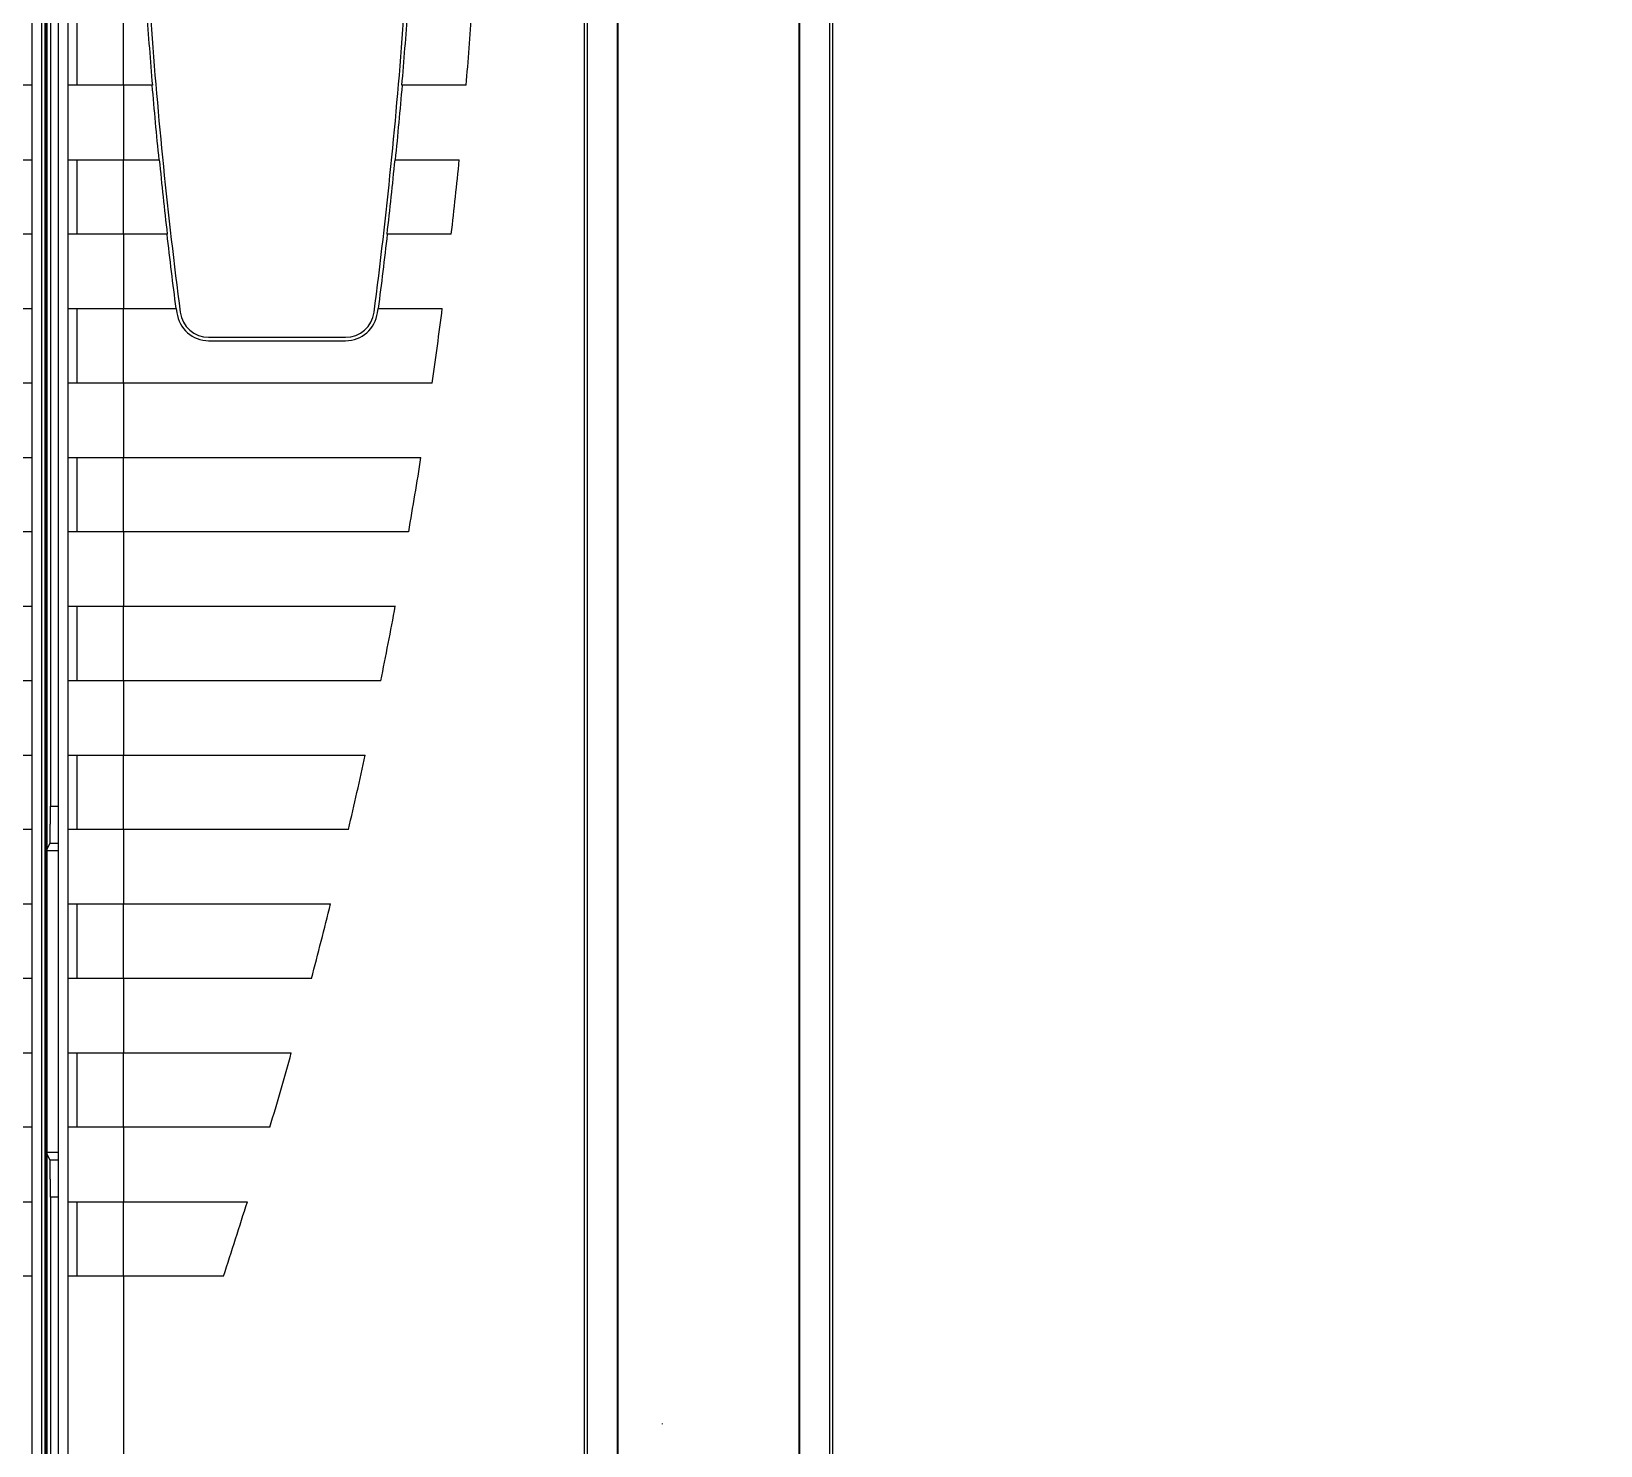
# Model space of a CAD drawing. Header units: inches. Extents: x -4 to 280, y -9 to 35.
# Drawn here: x 50.436 to 52.122, y 13.076 to 14.596 of the extents above; entities that cross this region are included whole.
import ezdxf

# ---------------------------------------------------------------- set-up
doc = ezdxf.new("R2010")
doc.units = ezdxf.units.IN
doc.header["$LTSCALE"] = 0.5
doc.header["$MEASUREMENT"] = 0
doc.set_wipeout_variables(frame=1)
doc.layers.add('204', color=7, linetype='Continuous')
doc.layers.add('IOBASE', color=177, linetype='Continuous')

# ---------------------------------------------------------------- blocks, each defined once
blk = doc.blocks.new('IC200CHS022')
at = {"layer": '204', "color": 150, "linetype": 'Continuous'}
for p, q in [((4.3713, 7.3567), (4.3713, 3.9934)), ((5.5015, 7.1237), (5.5015, 4.6161)), ((4.3659, 5.8766), (4.3659, 3.0802)), ((6.9959, 3.0802), (6.9959, 5.8476)), ((5.0159, 3.862), (5.0159, 5.2022)), ((5.0173, 3.8634), (5.0173, 5.2008)), ((5.1386, 4.7774), (5.1386, 4.8024)), ((5.1386, 4.8024), (5.1636, 4.8024)), ((5.1636, 4.8024), (5.1636, 4.7774)), ((5.2386, 4.7774), (5.2386, 4.8024)), ((5.2386, 4.8024), (5.2636, 4.8024)), ((5.2636, 4.8024), (5.2636, 4.7774)), ((5.3386, 4.7774), (5.3386, 4.8024)), ((5.3386, 4.8024), (5.3636, 4.8024)), ((5.3636, 4.8024), (5.3636, 4.7774)), ((5.1636, 4.7774), (5.1386, 4.7774)), ((5.2636, 4.7774), (5.2386, 4.7774)), ((5.3636, 4.7774), (5.3386, 4.7774)), ((5.1386, 4.6774), (5.1386, 4.7024)), ((5.1386, 4.7024), (5.1636, 4.7024)), ((5.1636, 4.7024), (5.1636, 4.6774)), ((5.2386, 4.6774), (5.2386, 4.7024)), ((5.2386, 4.7024), (5.2636, 4.7024)), ((5.2636, 4.7024), (5.2636, 4.6774)), ((5.3386, 4.6774), (5.3386, 4.7024)), ((5.3386, 4.7024), (5.3636, 4.7024)), ((5.3636, 4.7024), (5.3636, 4.6774)), ((5.1636, 4.6774), (5.1386, 4.6774)), ((5.2636, 4.6774), (5.2386, 4.6774)), ((5.3636, 4.6774), (5.3386, 4.6774)), ((5.5015, 4.6161), (5.5015, 3.8151)), ((5.1386, 4.5774), (5.1386, 4.6024)), ((5.1386, 4.6024), (5.1636, 4.6024)), ((5.1636, 4.6024), (5.1636, 4.5774)), ((5.2386, 4.5774), (5.2386, 4.6024)), ((5.2386, 4.6024), (5.2636, 4.6024)), ((5.2636, 4.6024), (5.2636, 4.5774)), ((5.3386, 4.5774), (5.3386, 4.6024)), ((5.3386, 4.6024), (5.3636, 4.6024)), ((5.3636, 4.6024), (5.3636, 4.5774)), ((5.1636, 4.5774), (5.1386, 4.5774)), ((5.2636, 4.5774), (5.2386, 4.5774)), ((5.3636, 4.5774), (5.3386, 4.5774)), ((5.1386, 4.4774), (5.1386, 4.5024)), ((5.1386, 4.5024), (5.1636, 4.5024)), ((5.1636, 4.5024), (5.1636, 4.4774)), ((5.2386, 4.4774), (5.2386, 4.5024)), ((5.2386, 4.5024), (5.2636, 4.5024)), ((5.2636, 4.5024), (5.2636, 4.4774)), ((5.3386, 4.4774), (5.3386, 4.5024)), ((5.3386, 4.5024), (5.3636, 4.5024)), ((5.3636, 4.5024), (5.3636, 4.4774)), ((5.1636, 4.4774), (5.1386, 4.4774)), ((5.2636, 4.4774), (5.2386, 4.4774)), ((5.3636, 4.4774), (5.3386, 4.4774)), ((5.1386, 4.3774), (5.1386, 4.4024)), ((5.1386, 4.4024), (5.1636, 4.4024)), ((5.1636, 4.4024), (5.1636, 4.3774)), ((5.2386, 4.3774), (5.2386, 4.4024)), ((5.2386, 4.4024), (5.2636, 4.4024)), ((5.2636, 4.4024), (5.2636, 4.3774)), ((5.3386, 4.3774), (5.3386, 4.4024)), ((5.3386, 4.4024), (5.3636, 4.4024)), ((5.3636, 4.4024), (5.3636, 4.3774)), ((5.1636, 4.3774), (5.1386, 4.3774)), ((5.2636, 4.3774), (5.2386, 4.3774)), ((5.3636, 4.3774), (5.3386, 4.3774)), ((5.1386, 4.2774), (5.1386, 4.3024)), ((5.1386, 4.3024), (5.1636, 4.3024)), ((5.1636, 4.3024), (5.1636, 4.2774)), ((5.2386, 4.2774), (5.2386, 4.3024)), ((5.2386, 4.3024), (5.2636, 4.3024)), ((5.2636, 4.3024), (5.2636, 4.2774)), ((5.3386, 4.2774), (5.3386, 4.3024)), ((5.3386, 4.3024), (5.3636, 4.3024)), ((5.3636, 4.3024), (5.3636, 4.2774)), ((5.1636, 4.2774), (5.1386, 4.2774)), ((5.2636, 4.2774), (5.2386, 4.2774)), ((5.3636, 4.2774), (5.3386, 4.2774)), ((5.1386, 4.1774), (5.1386, 4.2024)), ((5.1386, 4.2024), (5.1636, 4.2024)), ((5.1636, 4.2024), (5.1636, 4.1774)), ((5.2386, 4.1774), (5.2386, 4.2024)), ((5.2386, 4.2024), (5.2636, 4.2024)), ((5.2636, 4.2024), (5.2636, 4.1774)), ((5.3386, 4.1774), (5.3386, 4.2024)), ((5.3386, 4.2024), (5.3636, 4.2024)), ((5.3636, 4.2024), (5.3636, 4.1774)), ((5.1636, 4.1774), (5.1386, 4.1774)), ((5.2636, 4.1774), (5.2386, 4.1774)), ((5.3636, 4.1774), (5.3386, 4.1774)), ((5.1386, 4.0774), (5.1386, 4.1024)), ((5.1386, 4.1024), (5.1636, 4.1024)), ((5.1636, 4.1024), (5.1636, 4.0774)), ((5.2386, 4.0774), (5.2386, 4.1024)), ((5.2386, 4.1024), (5.2636, 4.1024)), ((5.2636, 4.1024), (5.2636, 4.0774)), ((5.3386, 4.0774), (5.3386, 4.1024)), ((5.3386, 4.1024), (5.3636, 4.1024)), ((5.3636, 4.1024), (5.3636, 4.0774)), ((5.1636, 4.0774), (5.1386, 4.0774)), ((5.2636, 4.0774), (5.2386, 4.0774)), ((5.3636, 4.0774), (5.3386, 4.0774)), ((5.1386, 3.9774), (5.1386, 4.0024)), ((5.1386, 4.0024), (5.1636, 4.0024)), ((5.1636, 4.0024), (5.1636, 3.9774)), ((5.2386, 3.9774), (5.2386, 4.0024)), ((5.2386, 4.0024), (5.2636, 4.0024)), ((5.2636, 4.0024), (5.2636, 3.9774)), ((5.3386, 3.9774), (5.3386, 4.0024)), ((5.3386, 4.0024), (5.3636, 4.0024)), ((5.3636, 4.0024), (5.3636, 3.9774)), ((5.1636, 3.9774), (5.1386, 3.9774)), ((5.2636, 3.9774), (5.2386, 3.9774)), ((5.3636, 3.9774), (5.3386, 3.9774)), ((4.3669, 3.9452), (4.371, 3.9534)), ((4.3669, 3.621), (4.3669, 3.9452)), ((5.1386, 3.8774), (5.1386, 3.9024)), ((5.1386, 3.9024), (5.1636, 3.9024)), ((5.1636, 3.9024), (5.1636, 3.8774)), ((5.2386, 3.8774), (5.2386, 3.9024)), ((5.2386, 3.9024), (5.2636, 3.9024)), ((5.2636, 3.9024), (5.2636, 3.8774)), ((5.3386, 3.8774), (5.3386, 3.9024)), ((5.3386, 3.9024), (5.3636, 3.9024)), ((5.3636, 3.9024), (5.3636, 3.8774)), ((4.9904, 3.8565), (5.0159, 3.862)), ((5.1636, 3.8774), (5.1386, 3.8774)), ((5.2636, 3.8774), (5.2386, 3.8774)), ((5.3636, 3.8774), (5.3386, 3.8774)), ((5.5015, 3.8151), (5.5015, 3.3455)), ((5.1386, 3.7774), (5.1386, 3.8024)), ((5.1386, 3.8024), (5.1636, 3.8024)), ((5.1636, 3.8024), (5.1636, 3.7774)), ((5.2386, 3.7774), (5.2386, 3.8024)), ((5.2386, 3.8024), (5.2636, 3.8024)), ((5.2636, 3.8024), (5.2636, 3.7774)), ((5.3386, 3.7774), (5.3386, 3.8024)), ((5.3386, 3.8024), (5.3636, 3.8024)), ((5.3636, 3.8024), (5.3636, 3.7774)), ((5.0159, 3.7772), (4.9904, 3.7827)), ((5.0159, 3.3244), (5.0159, 3.7772)), ((5.1636, 3.7774), (5.1386, 3.7774)), ((5.2636, 3.7774), (5.2386, 3.7774)), ((5.3636, 3.7774), (5.3386, 3.7774)), ((5.0173, 3.3455), (5.0173, 3.7758)), ((5.1386, 3.6774), (5.1386, 3.7024)), ((5.1386, 3.7024), (5.1636, 3.7024)), ((5.1636, 3.7024), (5.1636, 3.6774)), ((5.2386, 3.6774), (5.2386, 3.7024)), ((5.2386, 3.7024), (5.2636, 3.7024)), ((5.2636, 3.7024), (5.2636, 3.6774)), ((5.3386, 3.6774), (5.3386, 3.7024)), ((5.3386, 3.7024), (5.3636, 3.7024)), ((5.3636, 3.7024), (5.3636, 3.6774)), ((5.1636, 3.6774), (5.1386, 3.6774)), ((5.2636, 3.6774), (5.2386, 3.6774)), ((5.3636, 3.6774), (5.3386, 3.6774)), ((4.371, 3.6128), (4.3669, 3.621)), ((5.1386, 3.5774), (5.1386, 3.6024)), ((5.1386, 3.6024), (5.1636, 3.6024)), ((5.1636, 3.6024), (5.1636, 3.5774)), ((5.2386, 3.5774), (5.2386, 3.6024)), ((5.2386, 3.6024), (5.2636, 3.6024)), ((5.2636, 3.6024), (5.2636, 3.5774)), ((5.3386, 3.5774), (5.3386, 3.6024)), ((5.3386, 3.6024), (5.3636, 3.6024)), ((5.3636, 3.6024), (5.3636, 3.5774)), ((5.1636, 3.5774), (5.1386, 3.5774)), ((5.2636, 3.5774), (5.2386, 3.5774)), ((5.3636, 3.5774), (5.3386, 3.5774)), ((4.3713, 3.5728), (4.3713, 3.0715)), ((5.1386, 3.4774), (5.1386, 3.5024)), ((5.1386, 3.5024), (5.1636, 3.5024)), ((5.1636, 3.5024), (5.1636, 3.4774)), ((5.2386, 3.4774), (5.2386, 3.5024)), ((5.2386, 3.5024), (5.2636, 3.5024)), ((5.2636, 3.5024), (5.2636, 3.4774)), ((5.3386, 3.4774), (5.3386, 3.5024)), ((5.3386, 3.5024), (5.3636, 3.5024)), ((5.3636, 3.5024), (5.3636, 3.4774)), ((5.1636, 3.4774), (5.1386, 3.4774)), ((5.2636, 3.4774), (5.2386, 3.4774)), ((5.3636, 3.4774), (5.3386, 3.4774)), ((5.5015, 3.3455), (5.0173, 3.3455)), ((5.0159, 3.3244), (5.0159, 3.0686))]:
    blk.add_line(p, q, dxfattribs=at)
at = {"layer": '204', "color": 40, "linetype": 'Continuous'}
for p, q in [((5.5226, 7.1448), (5.5226, 3.3244)), ((5.5026, 7.1248), (5.5026, 3.3444)), ((5.1011, 7.0374), (5.1011, 3.5024)), ((5.4011, 3.4424), (5.4011, 7.0374)), ((4.9904, 5.2077), (4.9904, 3.8565)), ((4.9704, 3.9145), (4.9704, 5.1498)), ((4.3713, 3.9934), (4.5359, 3.9934)), ((4.5359, 3.9534), (4.5359, 3.9934)), ((4.371, 3.9534), (4.5359, 3.9534)), ((4.8813, 3.7248), (4.8813, 3.9145)), ((4.8813, 3.9145), (4.9704, 3.9145)), ((4.9736, 3.9113), (4.9736, 3.8733)), ((4.9013, 3.7448), (4.9013, 3.8945)), ((4.9013, 3.8945), (4.9736, 3.8945)), ((4.5201, 3.8673), (4.5201, 3.8681)), ((4.5201, 3.8673), (4.5501, 3.8673)), ((4.5501, 3.8673), (4.5501, 3.8681)), ((4.974, 3.8565), (4.9904, 3.8565)), ((4.9904, 3.7827), (4.974, 3.7827)), ((4.9904, 3.7827), (4.9904, 3.0713)), ((4.9736, 3.7659), (4.9736, 3.7279)), ((4.9736, 3.7448), (4.9013, 3.7448)), ((4.9704, 3.7248), (4.8813, 3.7248)), ((4.9704, 3.0715), (4.9704, 3.7248)), ((4.5359, 3.6128), (4.371, 3.6128)), ((4.5359, 3.6128), (4.5359, 3.5728)), ((4.5359, 3.5728), (4.3713, 3.5728)), ((5.1011, 3.4899), (5.1011, 3.5024)), ((5.1011, 3.5024), (5.1111, 3.5024)), ((5.1111, 3.5024), (5.1111, 3.4774)), ((5.1011, 3.4774), (5.1011, 3.4899)), ((5.1111, 3.4899), (5.1011, 3.4899)), ((5.1011, 3.4774), (5.1011, 3.4424)), ((5.1111, 3.4774), (5.1011, 3.4774)), ((5.1011, 3.4424), (5.4011, 3.4424)), ((5.5026, 3.3444), (5.0163, 3.3444)), ((5.5226, 3.3244), (5.0159, 3.3244))]:
    blk.add_line(p, q, dxfattribs=at)
at = {"layer": '204', "color": 30, "linetype": 'Continuous'}
for p, q in [((6.9935, 5.8525), (6.9935, 3.0744)), ((5.0173, 3.8634), (5.0159, 3.862)), ((5.0159, 3.7772), (5.0173, 3.7758)), ((5.0163, 3.3444), (5.0173, 3.3455)), ((5.5015, 3.3455), (5.5026, 3.3444))]:
    blk.add_line(p, q, dxfattribs=at)
at = {"layer": '204', "color": 1, "linetype": 'Continuous'}
for p, q in [((4.5359, 3.9534), (4.5359, 3.9452)), ((4.5359, 3.9452), (4.3669, 3.9452)), ((4.5359, 3.621), (4.3669, 3.621)), ((4.5359, 3.621), (4.5359, 3.6128))]:
    blk.add_line(p, q, dxfattribs=at)
at = {"layer": '204', "color": 6, "linetype": 'Continuous'}
for p, q in [((4.5509, 3.8881), (4.5209, 3.8881)), ((4.5209, 3.8881), (4.5209, 3.8681)), ((4.5509, 3.8881), (4.5509, 3.8681)), ((4.5209, 3.8681), (4.5509, 3.8681)), ((4.5509, 3.6981), (4.5209, 3.6981)), ((4.5209, 3.6981), (4.5209, 3.6781)), ((4.5509, 3.6781), (4.5509, 3.6981)), ((4.5209, 3.6781), (4.5509, 3.6781))]:
    blk.add_line(p, q, dxfattribs=at)
at = {"layer": '204', "color": 40, "linetype": 'Continuous'}
for points in [[(4.371, 3.9534), (4.371, 3.9536, 0.057449), (4.371, 3.9538, 0.011384), (4.3711, 3.9543, 0.004516), (4.3711, 3.9549, 0.002368), (4.3711, 3.9557, 0.001417), (4.3711, 3.9567, 0.000939), (4.3711, 3.9578, 0.00065), (4.3711, 3.959, 0.000464), (4.3711, 3.9604, 0.000334), (4.3712, 3.9619, 0.00024), (4.3712, 3.9636, 0.000177), (4.3712, 3.9654, 0.000131), (4.3712, 3.9673, 0.000085), (4.3712, 3.9693, 0.000031), (4.3712, 3.9714, 0.000037), (4.3712, 3.9736, 0.000092), (4.3713, 3.9759, 0.000054), (4.3713, 3.9782, -0.000064), (4.3713, 3.9803, 0.000243), (4.3713, 3.983, 0.000574), (4.3713, 3.9875, 0.000272), (4.3713, 3.9934, 0.000129)], [(4.8813, 3.9145), (4.8828, 3.9133, -0.011084), (4.8843, 3.9121, -0.012314), (4.8857, 3.9108, -0.011591), (4.887, 3.9095, -0.008675), (4.8883, 3.9081, -0.006559), (4.8895, 3.9068, -0.004635), (4.8907, 3.9054, -0.002778), (4.8918, 3.9041, -0.00043), (4.8929, 3.9028, 0.001711), (4.894, 3.9015, 0.004241), (4.8951, 3.9004, 0.005229), (4.8962, 3.8992, 0.004675), (4.8972, 3.8982, 0.004117), (4.8982, 3.8973, 0.00334), (4.899, 3.8965, 0.003492), (4.8998, 3.8958, 0.003738), (4.9006, 3.8951, 0.003805), (4.9013, 3.8945, 0.004514)], [(4.9704, 3.9145), (4.9706, 3.9143, -0.00006), (4.9708, 3.9141, -0.000099), (4.971, 3.9139, -0.000061), (4.9712, 3.9137, 0.000062), (4.9714, 3.9135, 0.000132), (4.9716, 3.9133, 0.000167), (4.9718, 3.9131, 0.000294), (4.972, 3.9129, 0.000517), (4.9722, 3.9127, 0.000397), (4.9724, 3.9125, 0.000005), (4.9726, 3.9123, 0.000812), (4.9728, 3.9121, 0.001729), (4.9732, 3.9117, 0.000862), (4.9736, 3.9113, 0.000438)], [(4.9736, 3.8733), (4.9751, 3.872, -0.003255), (4.9764, 3.8706, -0.003545), (4.9778, 3.8693, -0.00325), (4.9792, 3.8679, -0.0024), (4.9805, 3.8665, -0.00188), (4.9818, 3.8652, -0.001507), (4.983, 3.8639, -0.000939), (4.9842, 3.8626, 0.000096), (4.9853, 3.8615, 0.000139), (4.9863, 3.8604, -0.001108), (4.9872, 3.8595, 0.002403), (4.9881, 3.8585, 0.011633), (4.9891, 3.8576, 0.010958), (4.9904, 3.8565, 0.00775)], [(4.9736, 3.8733), (4.9737, 3.8715, 0.000391), (4.9737, 3.8699, 0.000424), (4.9737, 3.8682, 0.000455), (4.9737, 3.8667, 0.000488), (4.9737, 3.8652, 0.000521), (4.9737, 3.8638, 0.00054), (4.9737, 3.8625, 0.000676), (4.9738, 3.8613, 0.000974), (4.9738, 3.8603, 0.000937), (4.9738, 3.8593, 0.000337), (4.9738, 3.8585, 0.001779), (4.9739, 3.8578, 0.006573), (4.9739, 3.8571, 0.008721), (4.974, 3.8565, 0.009073)], [(4.9904, 3.8565), (4.9904, 3.8565, 0.00917), (4.9904, 3.8565, 0.009626), (4.9904, 3.8565, 0.010443), (4.9904, 3.8565, 0.011637), (4.9904, 3.8565, 0.012242), (4.9904, 3.8565, 0.012215), (4.9904, 3.8565, 0.014553), (4.9905, 3.8565, 0.018887), (4.9905, 3.8565, 0.015174), (4.9905, 3.8565, 0.004942), (4.9905, 3.8565, 0.023152), (4.9905, 3.8565, 0.042985), (4.9905, 3.8565, 0.021257), (4.9905, 3.8565, 0.011115)], [(4.974, 3.7827), (4.974, 3.7827, 0.158957), (4.9739, 3.7824, 0.02154), (4.9739, 3.782, 0.007697), (4.9739, 3.7814, 0.003989), (4.9738, 3.7807, 0.002372), (4.9738, 3.7799, 0.001566), (4.9738, 3.779, 0.001275), (4.9738, 3.7779, 0.001159), (4.9737, 3.7766, 0.000706), (4.9737, 3.7754, 0.000215), (4.9737, 3.7742, 0.000823), (4.9737, 3.7725, 0.001162), (4.9737, 3.7697, 0.000487), (4.9736, 3.7659, 0.000238)], [(4.9736, 3.7659), (4.9751, 3.7672, 0.003256), (4.9764, 3.7686, 0.003547), (4.9778, 3.7699, 0.003251), (4.9792, 3.7713, 0.002401), (4.9805, 3.7727, 0.001881), (4.9818, 3.774, 0.001508), (4.983, 3.7753, 0.00094), (4.9842, 3.7766, -0.000094), (4.9853, 3.7777, -0.000137), (4.9863, 3.7788, 0.001108), (4.9872, 3.7798, -0.002401), (4.9881, 3.7807, -0.011626), (4.9891, 3.7816, -0.010951), (4.9904, 3.7827, -0.007745)], [(4.9905, 3.7827), (4.9905, 3.7827, 0.018713), (4.9905, 3.7827, 0.01909), (4.9905, 3.7827, 0.019318), (4.9905, 3.7827, 0.019271), (4.9905, 3.7827, 0.018239), (4.9905, 3.7827, 0.016514), (4.9905, 3.7827, 0.017321), (4.9905, 3.7827, 0.019253), (4.9904, 3.7827, 0.013805), (4.9904, 3.7827, 0.004938), (4.9904, 3.7827, 0.017594), (4.9904, 3.7827, 0.026229), (4.9904, 3.7827, 0.011471), (4.9904, 3.7827, 0.005812)], [(4.8813, 3.7248), (4.8825, 3.7263, -0.011082), (4.8837, 3.7277, -0.012313), (4.8849, 3.7291, -0.011591), (4.8863, 3.7305, -0.008675), (4.8876, 3.7317, -0.006559), (4.889, 3.7329, -0.004635), (4.8903, 3.7341, -0.002778), (4.8917, 3.7353, -0.00043), (4.893, 3.7364, 0.001711), (4.8942, 3.7375, 0.004241), (4.8954, 3.7386, 0.005229), (4.8965, 3.7397, 0.004675), (4.8975, 3.7407, 0.004117), (4.8985, 3.7416, 0.00334), (4.8993, 3.7425, 0.003492), (4.9, 3.7433, 0.003736), (4.9007, 3.744, 0.003804), (4.9013, 3.7448, 0.004515)], [(4.9704, 3.7248), (4.9706, 3.725, 0.000047), (4.9708, 3.7252, 0.000085), (4.971, 3.7254, 0.000048), (4.9712, 3.7255, -0.000073), (4.9714, 3.7257, -0.000141), (4.9716, 3.7259, -0.000175), (4.9718, 3.7261, -0.000301), (4.972, 3.7263, -0.000521), (4.9722, 3.7265, -0.000401), (4.9724, 3.7267, -0.000009), (4.9726, 3.7269, -0.000812), (4.9728, 3.7271, -0.001722), (4.9732, 3.7275, -0.000858), (4.9736, 3.7279, -0.000436)], [(4.3713, 3.5728), (4.3713, 3.5755, 0.000271), (4.3713, 3.5781, 0.000302), (4.3713, 3.5807, 0.000294), (4.3713, 3.5832, 0.000237), (4.3713, 3.5856, 0.000198), (4.3713, 3.588, 0.000163), (4.3713, 3.5903, 0.000124), (4.3712, 3.5926, 0.000069), (4.3712, 3.5948, 0.00004), (4.3712, 3.5969, 0.000032), (4.3712, 3.5989, 0.000046), (4.3712, 3.6008, 0.000091), (4.3712, 3.6026, 0.000126), (4.3712, 3.6043, 0.000153), (4.3711, 3.6058, 0.000245), (4.3711, 3.6072, 0.000445), (4.3711, 3.6085, 0.000448), (4.3711, 3.6095, 0.000102), (4.3711, 3.6105, 0.001005), (4.3711, 3.6113, 0.00397), (4.371, 3.6121, 0.005062), (4.371, 3.6128, 0.005081)], [(5.0163, 3.3444), (5.0162, 3.3443, 0.083192), (5.0162, 3.344, 0.015814), (5.0162, 3.3435, 0.006162), (5.0161, 3.3428, 0.003318), (5.0161, 3.3419, 0.002027), (5.0161, 3.3409, 0.001363), (5.0161, 3.3397, 0.001132), (5.016, 3.3384, 0.001053), (5.016, 3.3369, 0.000652), (5.016, 3.3355, 0.000192), (5.016, 3.3341, 0.000784), (5.016, 3.3321, 0.001157), (5.0159, 3.3288, 0.000496), (5.0159, 3.3244, 0.000243)], [(5.5026, 3.3444), (5.5027, 3.3443, 0.009858), (5.503, 3.344, 0.000795), (5.5034, 3.3435, 0.001271), (5.504, 3.3428, 0.003011), (5.5047, 3.3421, 0.00349), (5.5055, 3.3412, 0.003837), (5.5065, 3.3402, 0.004349), (5.5075, 3.3392, 0.005366), (5.5086, 3.3382, 0.005254), (5.5098, 3.3371, 0.004453), (5.511, 3.336, 0.002518), (5.5123, 3.3349, -0.000992), (5.5136, 3.3337, -0.000868), (5.5149, 3.3325, 0.002461), (5.5161, 3.3315, -0.006307), (5.5176, 3.33, -0.017406), (5.5198, 3.3277, -0.008738), (5.5226, 3.3244, -0.004181)]]:
    blk.add_lwpolyline(points, format="xyb", dxfattribs=at)
for centre, radius, start, end in [((4.5359, 3.7831), 0.2103, 270, 90), ((4.5359, 3.7831), 0.1703, 270, 90), ((4.5201, 3.7819), 0.0853, 90, 129.6429), ((4.5501, 3.7819), 0.0853, 338.7786, 90)]:
    blk.add_arc(centre, radius, start, end, dxfattribs=at)
at = {"layer": '204', "color": 1, "linetype": 'Continuous'}
blk.add_arc((4.5359, 3.7831), 0.1621, 270, 90, dxfattribs=at)
at = {"layer": '204', "color": 6, "linetype": 'Continuous'}
for centre, radius, start, end in [((4.5209, 3.7831), 0.105, 90, 270), ((4.5509, 3.7831), 0.105, 269.9997, 90), ((4.5209, 3.7831), 0.085, 90, 270), ((4.5509, 3.7831), 0.085, 270, 90)]:
    blk.add_arc(centre, radius, start, end, dxfattribs=at)
blk = doc.blocks.new('IC200MDL740')
at = {"layer": 'IOBASE'}
for p, q in [((-1.755, -1.295), (-1.755, -1.235)), ((-1.675, -1.235), (-1.675, -1.295)), ((-1.595, -1.295), (-1.595, -1.235)), ((-1.515, -1.235), (-1.515, -1.295)), ((-1.435, -1.295), (-1.435, -1.235)), ((-1.355, -1.235), (-1.355, -1.295)), ((-1.275, -1.295), (-1.275, -1.235)), ((-1.195, -1.235), (-1.195, -1.295)), ((-1.115, -1.295), (-1.115, -1.235)), ((-1.035, -1.235), (-1.035, -1.295)), ((-0.955, -1.295), (-0.955, -1.235)), ((-0.875, -1.235), (-0.875, -1.295)), ((-0.795, -1.295), (-0.795, -1.235)), ((-0.715, -1.235), (-0.715, -1.295)), ((-0.635, -1.295), (-0.635, -1.235)), ((-0.555, -1.235), (-0.555, -1.295)), ((-0.475, -1.295), (-0.475, -1.235)), ((-2.095, -1.295), (-1.755, -1.295)), ((-1.755, -1.295), (-1.675, -1.295)), ((-1.675, -1.295), (-1.595, -1.295)), ((-1.595, -1.295), (-1.515, -1.295)), ((-1.515, -1.295), (-1.435, -1.295)), ((-1.435, -1.295), (-1.355, -1.295)), ((-1.355, -1.295), (-1.275, -1.295)), ((-1.275, -1.295), (-1.195, -1.295)), ((-1.195, -1.295), (-1.115, -1.295)), ((-1.115, -1.295), (-1.035, -1.295)), ((-1.035, -1.295), (-0.955, -1.295)), ((-0.955, -1.295), (-0.875, -1.295)), ((-0.875, -1.295), (-0.795, -1.295)), ((-0.795, -1.295), (-0.715, -1.295)), ((-0.715, -1.295), (-0.635, -1.295)), ((-0.635, -1.295), (-0.555, -1.295)), ((-0.555, -1.295), (-0.475, -1.295)), ((-0.475, -1.295), (-0.395, -1.295)), ((2.105, -1.305), (-2.105, -1.305))]:
    blk.add_line(p, q, dxfattribs=at)
blk = doc.blocks.new('IC200ALG264')
at = {"layer": 'IOBASE'}
for p, q in [((-2.105, 1.305), (2.105, 1.305)), ((-1.755, 1.295), (-2.095, 1.295)), ((-1.675, 1.295), (-1.755, 1.295)), ((-1.755, 1.235), (-1.755, 1.295)), ((-1.755, 1.285), (-1.675, 1.285)), ((-1.675, 1.295), (-1.675, 1.235)), ((-1.595, 1.295), (-1.675, 1.295)), ((-1.515, 1.295), (-1.595, 1.295)), ((-1.595, 1.235), (-1.595, 1.295)), ((-1.595, 1.285), (-1.515, 1.285)), ((-1.435, 1.295), (-1.515, 1.295)), ((-1.515, 1.295), (-1.515, 1.235)), ((-1.435, 1.235), (-1.435, 1.295)), ((-1.355, 1.295), (-1.435, 1.295)), ((-1.435, 1.285), (-1.355, 1.285)), ((-1.275, 1.295), (-1.355, 1.295)), ((-1.355, 1.295), (-1.355, 1.235)), ((-1.275, 1.235), (-1.275, 1.295)), ((-1.195, 1.295), (-1.275, 1.295)), ((-1.275, 1.285), (-1.195, 1.285)), ((-1.115, 1.295), (-1.195, 1.295)), ((-1.195, 1.295), (-1.195, 1.235)), ((-1.115, 1.235), (-1.115, 1.295)), ((-1.035, 1.295), (-1.115, 1.295)), ((-1.115, 1.285), (-1.035, 1.285)), ((-0.955, 1.295), (-1.035, 1.295)), ((-1.035, 1.295), (-1.035, 1.235)), ((-0.875, 1.295), (-0.955, 1.295)), ((-0.955, 1.235), (-0.955, 1.295)), ((-0.955, 1.285), (-0.875, 1.285)), ((-0.875, 1.295), (-0.875, 1.235)), ((-0.795, 1.295), (-0.875, 1.295)), ((-0.715, 1.295), (-0.795, 1.295)), ((-0.795, 1.235), (-0.795, 1.295)), ((-0.795, 1.285), (-0.715, 1.285)), ((-0.715, 1.295), (-0.715, 1.235)), ((-0.635, 1.295), (-0.715, 1.295)), ((-0.555, 1.295), (-0.635, 1.295)), ((-0.635, 1.235), (-0.635, 1.295)), ((-0.635, 1.285), (-0.555, 1.285)), ((-0.475, 1.295), (-0.555, 1.295)), ((-0.555, 1.295), (-0.555, 1.235)), ((-0.475, 1.235), (-0.475, 1.295)), ((-0.395, 1.295), (-0.475, 1.295)), ((-0.475, 1.285), (-0.395, 1.285)), ((-1.755, 1.235), (-2.095, 1.235)), ((-1.755, 1.235), (-1.675, 1.235)), ((-1.755, 1.1276), (-1.755, 1.235)), ((-1.675, 1.235), (-1.675, 1.102)), ((-1.595, 1.235), (-1.675, 1.235)), ((-1.595, 1.0778), (-1.595, 1.235)), ((-1.595, 1.235), (-1.515, 1.235)), ((-1.435, 1.235), (-1.515, 1.235)), ((-1.515, 1.235), (-1.515, 1.0548)), ((-1.435, 1.0331), (-1.435, 1.235)), ((-1.435, 1.235), (-1.355, 1.235)), ((-1.355, 1.235), (-1.355, 1.0126)), ((-1.275, 1.235), (-1.355, 1.235)), ((-1.275, 0.9934), (-1.275, 1.235)), ((-1.275, 1.235), (-1.195, 1.235)), ((-1.115, 1.235), (-1.195, 1.235)), ((-1.195, 1.235), (-1.195, 0.9754)), ((-1.115, 0.9586), (-1.115, 1.235)), ((-1.115, 1.235), (-1.035, 1.235)), ((-1.035, 1.235), (-1.035, 0.943)), ((-0.955, 1.235), (-1.035, 1.235)), ((-0.955, 0.9287), (-0.955, 1.235)), ((-0.955, 1.235), (-0.875, 1.235)), ((-0.875, 1.235), (-0.875, 0.9155)), ((-0.795, 1.235), (-0.875, 1.235)), ((-0.795, 0.9034), (-0.795, 1.235)), ((-0.795, 1.235), (-0.715, 1.235)), ((-0.715, 1.235), (-0.715, 1.1789)), ((-0.635, 1.235), (-0.715, 1.235)), ((-0.635, 1.235), (-0.555, 1.235)), ((-0.635, 1.1886), (-0.635, 1.235)), ((-0.555, 1.235), (-0.555, 1.1972)), ((-0.475, 1.235), (-0.555, 1.235)), ((-0.475, 1.2046), (-0.475, 1.235)), ((-0.475, 1.235), (-0.395, 1.235)), ((-0.555, 1.1967), (-0.555, 1.1972)), ((-0.475, 1.2046), (-0.475, 1.204)), ((-0.635, 1.1886), (-0.635, 1.1881)), ((-0.715, 1.1784), (-0.7194, 1.1778)), ((-0.715, 1.1784), (-0.715, 1.1789)), ((-0.7495, 1.1436), (-0.7495, 0.9964)), ((-0.7458, 1.1436), (-0.7458, 0.9964)), ((-0.7194, 0.9622), (-0.715, 0.9616)), ((-0.715, 0.9611), (-0.715, 0.9616)), ((-0.715, 0.9611), (-0.715, 0.8926)), ((-0.635, 0.9519), (-0.635, 0.9514)), ((-0.635, 0.8829), (-0.635, 0.9514)), ((-0.555, 0.9428), (-0.555, 0.9433)), ((-0.555, 0.9428), (-0.555, 0.8743)), ((-0.475, 0.936), (-0.475, 0.9354)), ((-0.475, 0.8669), (-0.475, 0.9354)), ((-2.0531, 0.7396), (2.0481, 0.7396)), ((-2.05, 0.7365), (2.045, 0.7365)), ((2.013, 0.7045), (-2.018, 0.7045)), ((-2.017, 0.7035), (0.2375, 0.7035)), ((-1.9141, 0.656), (-1.9136, 0.656)), ((-1.9136, 0.656), (-1.9136, 0.656)), ((-2.018, 0.5085), (2.013, 0.5085)), ((-0.3425, 0.5095), (-2.017, 0.5095)), ((2.0481, 0.4734), (-2.0531, 0.4734)), ((2.045, 0.4765), (-2.05, 0.4765))]:
    blk.add_line(p, q, dxfattribs=at)
for centre, radius, start, end in [((0.005, -4.425), 5.6458, 94.1645, 97.3672), ((0.005, -4.425), 5.65, 94.8735, 95.6882), ((0.005, -4.425), 5.6495, 94.0601, 94.874), ((0.005, -4.425), 5.65, 96.5041, 97.3213), ((0.005, -4.425), 5.6495, 95.6888, 96.5047), ((-0.715, 1.1436), 0.0345, 97.3672, 180), ((-0.715, 1.1436), 0.0308, 97.3672, 180), ((0.005, 6.4965), 5.65, 251.8501, 252.7018), ((0.005, 6.4965), 5.65, 253.5495, 254.3936), ((0.005, 6.4965), 5.65, 255.2343, 256.0716), ((-0.715, 0.9964), 0.0345, 180, 262.6328), ((-0.715, 0.9964), 0.0308, 180, 262.6328), ((0.005, 6.4965), 5.65, 256.906, 257.7376), ((0.005, 6.565), 5.6458, 262.6328, 265.8355), ((0.005, 6.4965), 5.65, 258.5665, 259.393), ((0.005, 6.565), 5.65, 262.6787, 263.4959), ((0.005, 6.565), 5.6495, 263.4953, 264.3112), ((0.005, 6.4965), 5.65, 260.2173, 261.0396), ((0.005, 6.565), 5.65, 264.3118, 265.1265), ((0.005, 6.565), 5.6495, 265.126, 265.9399), ((0.005, 6.4965), 5.65, 261.8599, 262.6787), ((0.005, 6.4965), 5.65, 263.4959, 264.3118), ((0.005, 6.4965), 5.65, 265.1265, 265.9402)]:
    blk.add_arc(centre, radius, start, end, dxfattribs=at)

msp = doc.modelspace()

# ---------------------------------------------------------------- block references
for p in [(43.45642, 9.77011), (46.08468, 9.77011)]:
    msp.add_blockref('IC200CHS022', p)

# ---------------------------------------------------------------- next in the draw order: wipeouts: each hides what was drawn before it
for points in [[(47.89635, 17.17822), (47.83635, 17.11822), (47.83635, 12.90822), (47.89635, 12.84822), (50.38635, 12.84822), (50.44635, 12.90822), (50.44635, 17.11822), (50.38635, 17.17822)], [(50.52461, 17.17822), (50.46461, 17.11822), (50.46461, 12.90822), (50.52461, 12.84822), (53.01461, 12.84822), (53.07461, 12.90822), (53.07461, 17.11822), (53.01461, 17.17822)]]:
    msp.add_wipeout(points)

# ---------------------------------------------------------------- next in the draw order: block references
at = {"rotation": 90}
for name, p in [('IC200MDL740', (49.14135, 15.01322)), ('IC200ALG264', (51.76961, 15.01322))]:
    msp.add_blockref(name, p, dxfattribs=at)

doc.saveas('drawing.dxf')
